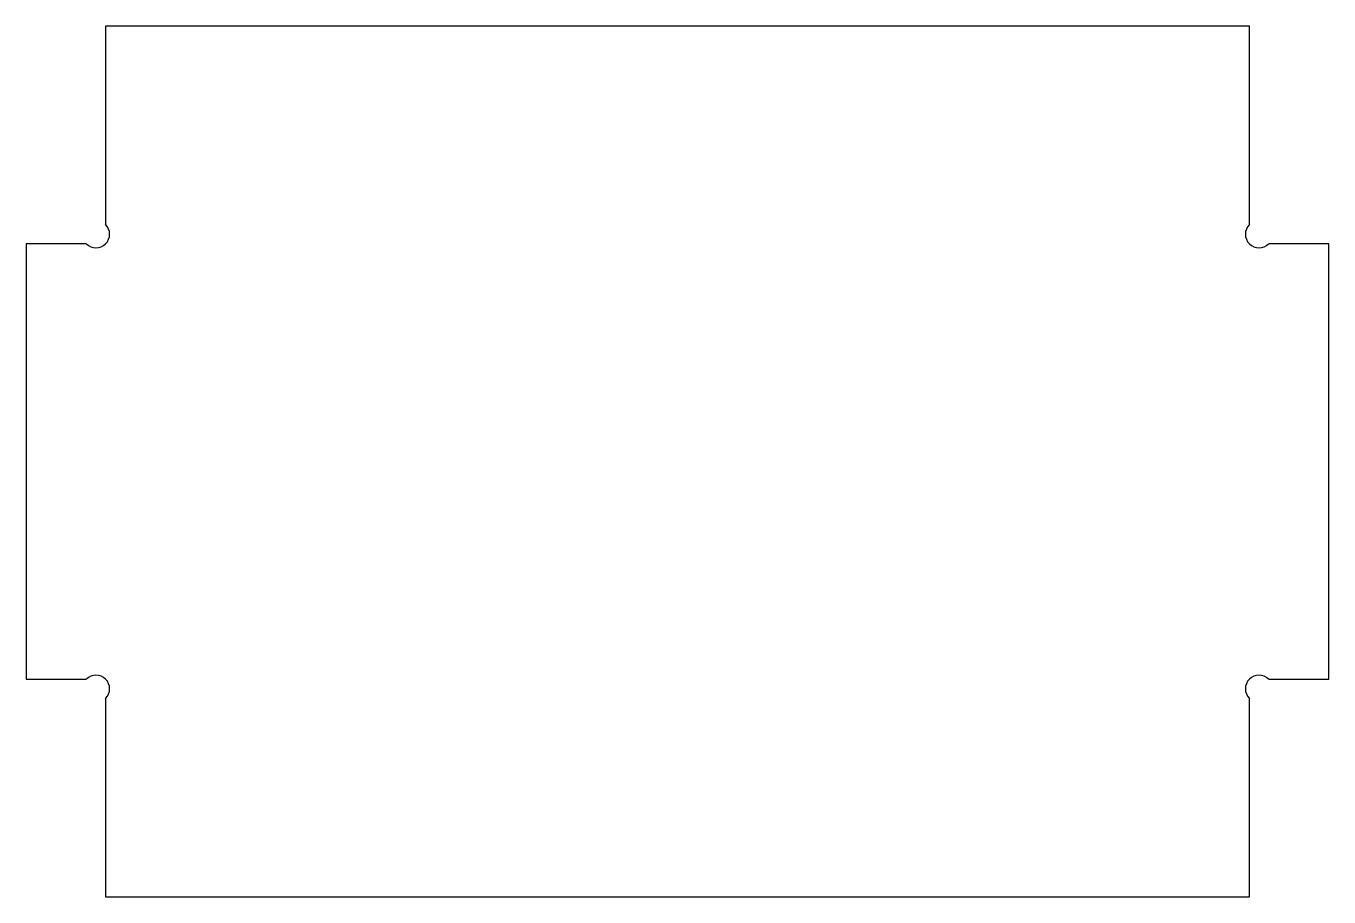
# Model space of a CAD drawing. Header units: inches. Extents: x -11.2 to 0.7, y 0 to 8.
import ezdxf

# ---------------------------------------------------------------- set-up
doc = ezdxf.new("R2010")
doc.units = ezdxf.units.IN
doc.layers.get('0').update_dxf_attribs({"linetype": 'CONTINUOUS'})

msp = doc.modelspace()

# ---------------------------------------------------------------- linework, layer by layer
for p, q in [((0, 8), (-10.5, 8)), ((-10.5, 8), (-10.5, 6.177)), ((0, 6.177), (0, 8)), ((-10.677, 6), (-11.23, 6)), ((-11.23, 6), (-11.23, 2)), ((0.73, 6), (0.177, 6)), ((0.73, 2), (0.73, 6)), ((-11.23, 2), (-10.677, 2)), ((0.177, 2), (0.73, 2)), ((-10.5, 1.823), (-10.5, 0)), ((0, 0), (0, 1.823)), ((-10.5, 0), (0, 0))]:
    msp.add_line(p, q)
for centre, start, end in [((-10.588, 6.088), -135, 45), ((0.088, 6.088), 135, 315), ((-10.588, 1.912), -45, 135), ((0.088, 1.912), 45, 225)]:
    msp.add_arc(centre, 0.125, start, end)

doc.saveas('drawing.dxf')
